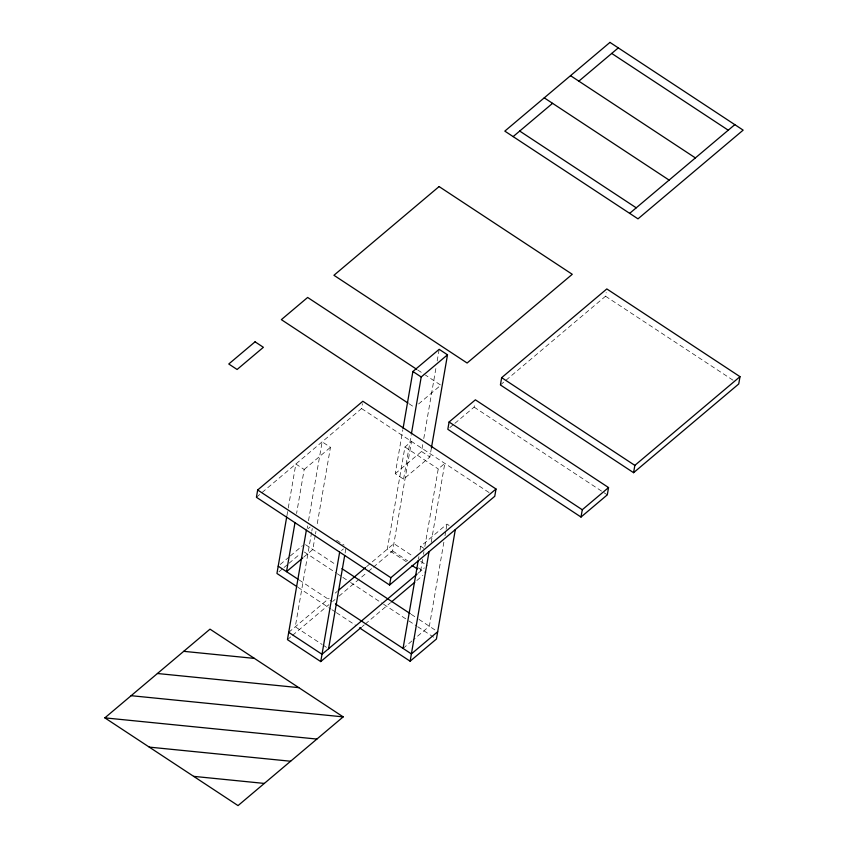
<?xml version="1.0" encoding="UTF-8"?>
<svg xmlns="http://www.w3.org/2000/svg" width="848" height="848" viewBox="0 0 848 848"><rect width="100%" height="100%" fill="white"/><g stroke="black" fill="none" stroke-linecap="round" stroke-linejoin="round"><path stroke-width="0.64" stroke-dasharray="4.24 3.18" d="M286.921 515.743L288.034 509.277M288.256 507.984L295.857 464.015L304.178 469.495L296.577 513.464M307.177 528.474L307.623 525.887M308.513 520.714L322.145 441.829L330.466 447.309L316.834 526.205M311.587 532.396L295.284 626.799L322.134 644.491M311.81 531.102L312.265 528.516M315.276 535.258L312.817 549.483L303.722 557.157M315.498 533.964L315.944 531.378M256.414 497.278L361.577 408.566L362.414 403.701M345.104 553.034L346.005 547.861M431.42 447.914L429.862 456.977L403.574 479.152L395.242 473.672L402.842 429.692M373.396 567.132L392.613 550.924L411.513 441.458L404.941 447.002L387.292 549.175L408.778 563.326M403.574 479.152L411.163 435.183M395.242 473.672L421.53 451.486L422.876 443.727M423.767 438.554L436.275 366.135M437.176 360.962L439.179 349.323M418.477 559.192L418.923 556.606M420.036 550.14L420.703 546.26L446.991 524.085L449.08 525.453M422.601 559.468L420.587 571.107L418.446 569.686M423.491 554.295L423.947 551.709M424.837 546.536L438.236 468.944L444.808 463.39L431.187 542.285M443.864 542.19L429.353 626.248L413.167 639.901M444.988 535.724L445.878 530.551M446.101 529.258L446.991 524.085M454.899 423.332L474.117 407.125L474.742 403.478M500.405 384.95L605.557 296.228L606.193 292.581M304.178 469.495L330.466 447.309M418.573 403.966L440.822 385.193L425.41 375.049M308.237 528.59L310.114 527.011M280.222 564.471L289.327 556.797M290.334 555.938L302.471 545.699M278.971 571.764L283.009 568.361M284.016 567.503L288.066 564.09M289.073 563.242L300.203 553.85M449.843 427.604L453.892 424.191M341.532 550.532L343.408 548.942M288.712 632.343L329.162 598.222M335.225 593.102L337.25 591.395M366.569 566.665L393.864 543.632L413.199 556.362M287.451 639.646L291.5 636.233M292.507 635.375L328.907 604.666M332.957 601.253L334.971 599.547M339.02 596.133L367.332 572.252M368.339 571.404L372.389 567.99M418.064 573.237L424.35 567.937M362.202 626.598L364.227 624.891M365.234 624.043L390.515 602.716M416.803 580.541L422.866 575.421M403.054 648.423L412.16 640.749M605.557 296.228L734.336 381.07M417.704 369.972L424.307 374.318M474.117 407.125L602.886 491.967M603.988 492.688L607.295 494.861M409.022 403.754L414.534 407.379M361.577 408.566L490.345 493.398M421.53 451.486L429.862 456.977M404.941 447.002L438.236 468.944M420.703 546.26L423.83 548.317M420.725 561.312L427.159 565.563M392.613 550.924L407.644 560.835M418.382 567.906L425.908 572.856M336.561 540.197L344.076 545.147M305.534 544.681L336.412 565.022M411.259 614.334L417.863 618.68M418.965 619.4L437.674 631.728M304.337 552.016L336.253 573.047M337.356 573.767L341.755 576.672M342.857 577.393L349.461 581.749M350.563 582.47L382.48 603.5M383.582 604.221L407.793 620.174M408.895 620.906L416.601 625.972M417.704 626.704L434.208 637.579M299.121 579.958L332.14 601.709M297.86 587.251L330.879 609.002M331.971 609.733L335.278 611.906M336.38 612.627L356.192 625.676M323.205 645.201L326.427 647.321"/><path stroke-width="1.27" d="M257.675 489.985L256.414 497.278L389.592 585.014L494.755 496.292L496.016 488.999L362.838 401.263L257.675 489.985L390.854 577.711L389.592 585.014M286.688 517.036L276.946 573.471L296.758 586.53M295.019 522.516L286.529 571.658L302.704 558.016M306.361 530.18L287.451 639.646L320.745 661.578L361.195 627.456M320.745 661.578L339.656 552.112M328.579 648.731L344.659 555.62M403.065 428.399L412.891 371.498L439.179 349.323L447.511 354.803L431.42 447.914M411.386 433.89L421.212 376.989L447.511 354.803M403.054 648.423L418.244 560.486M449.09 422.007L447.829 429.311L581.007 517.047L607.295 494.861L608.557 487.568L475.378 399.832L449.09 422.007L582.269 509.743L581.007 517.047M359.488 627.859L410.125 661.207L429.035 551.741M455.323 529.565L436.413 639.032L410.125 661.207M501.666 377.657L500.405 384.95L633.583 472.686L738.735 383.964L739.997 376.671L606.818 288.935L501.666 377.657L634.845 465.382L633.583 472.686M513.135 136.602L552.567 103.329M578.855 81.154L618.298 47.88M629.661 213.367L734.824 124.645M104.855 717.864L210.007 629.152L343.186 716.878L238.034 805.6L104.855 717.864L316.898 739.064M338.257 590.547L365.562 567.513M390.854 577.711L496.016 488.999M417.057 574.096L322.007 654.274L288.712 632.343M391.522 601.868L414.778 582.247M437.674 631.728L411.386 653.914L335.437 603.882M582.269 509.743L608.557 487.568M634.845 465.382L739.997 376.671M183.719 651.328L254.4 658.398M157.431 673.503L298.793 687.643M131.143 695.689L343.186 716.878M149.248 747.109L290.61 761.239M193.641 776.355L264.322 783.425M611.715 53.424L728.252 130.2M570.534 75.673L695.392 157.919M544.246 97.849L669.104 180.094M519.707 131.058L636.244 207.824M416.601 369.24L307.644 297.457L281.356 319.643L407.93 403.023M412.891 371.498L421.212 376.989M412.001 565.446L417.364 568.987M341.914 568.648L410.156 613.602M278.208 566.178L298.019 579.226M255.057 341.818L228.769 364.004L237.101 369.484L263.389 347.309L255.057 341.818M439.084 186.571L333.932 275.282L467.11 363.018L572.262 274.296L439.084 186.571M609.966 42.4L504.814 131.122L637.993 218.848L743.145 130.136L609.966 42.4"/></g></svg>
